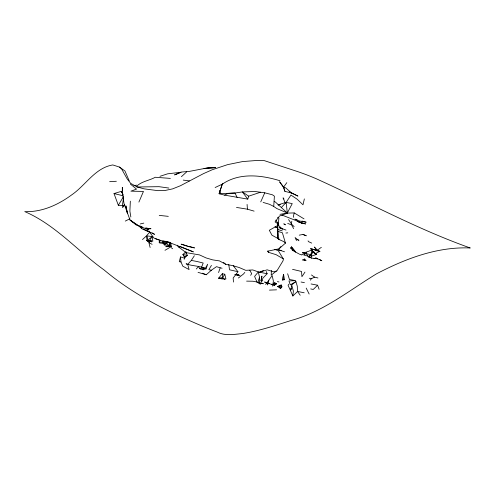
<?xml version="1.0" encoding="UTF-8"?>
<svg xmlns="http://www.w3.org/2000/svg" width="495" height="495" viewBox="0 0 495 495"><rect width="100%" height="100%" fill="white"/><g stroke="black" fill="none" stroke-linecap="round" stroke-linejoin="round"><path stroke-width="0.74" d="M122.271 192.301L122.327 187.401L122.506 191.058M306.164 252.209L306.145 253.52L308.731 256.893L313.217 251.794L312.054 249.932L306.164 252.209L302.464 252.778L305.799 253.564L304.518 254.319L304.524 255.03L307.612 256.113L308.521 256.942L311.776 258.118L317.734 258.848M271.384 270.425L271.211 275.164L276.427 270.994M261.317 283.344L263.359 283.746L261.719 283.066L260.178 284.025L259.318 282.224L259.516 277.2L258.316 271.897L254.603 276.414L257.233 282.534L259.955 283.072M130.346 201.168L129.882 211.198L130.859 217.02M164.024 241.084L163.95 242.531L163.171 243.311L159.644 243.008L159.118 242.055L160.009 240.224M277.967 222.799L277.615 238.299L278.914 239.438L283.845 241.64L285.448 243.132L279.031 248.806L267.566 251.213L268.457 252.308L276.086 254.665L283.406 258.916L283.029 260.797L276.884 270.913L273.723 271.848L267.145 269.806L259.485 272.324L252.778 269.936L245.73 270.332L239.295 267.578L232.706 265.611L225.788 264.342L219.483 260.908L212.714 259.881L206.124 257.938L199.541 254.919L186.046 252.623L178.2 246.677L177.315 245.217M278.128 204.819L286.147 202.393L292.248 203.618L287.323 212.98L276.792 208.544L273.723 206.452L274.397 196.187L272.479 194.82L264.757 192.803L255.148 191.516L242.364 191.918L234.977 193.025L227.929 193.403L224.582 195.135L219.099 193.731L222.224 184.27L222.868 183.657M277.472 227.298L277.732 224.353M163.35 243.429L164.272 244.907L166.413 243.54L166.611 241.374M304.196 292.78L297.569 291.462L292.867 295.979L293.362 291.054L291.685 284.91L295.923 281.575L297.309 286.302L297.421 291.437M291.01 289.173L291.085 288.455L290.775 290.051L291.704 285.825M170.67 242.797L171.301 246.337L169.389 246.652L168.944 245.508L166.413 243.54L166.648 241.442M169.921 245.749L171.301 246.337L165.794 246.689L169.389 246.652L169.921 245.749L170.255 242.841M271.582 284.223L275.616 284.452L274.174 285.299L264.72 282.039L267.393 283.821L269.218 283.623L268.061 283.06M304.493 260.098L304.623 259.027L306.083 260.673L302.327 259.968L304.054 259.262M272.671 286.203L273.382 281.024L272.17 275.567L265.673 284.452M122.327 207.442L123.038 206.922L122.333 205.53L123.521 198.179M261.094 280.764L261.929 276.105L260.952 280.739L262.82 280.844M291.803 221.277L291.338 223.74L288.554 219.557M321.36 247.339L317.246 250.229L319.894 251.336L316.577 252.939L316.169 254.529L312.326 255.81L311.231 256.62L312.011 253.056M304.351 198.903L302.996 204.806L297.124 199.176L290.955 195.079L286.147 202.393L281.339 207.529L275.437 202.078L274.156 201.496M304.017 218.858L294.228 212.93L293.312 216.6L293.758 217.342M184.146 259.287L184.796 258.248L180.508 256.924L179.295 261.676L180.991 262.01L182.791 266.18L189.096 269.583L187.698 264.367L186.108 263.804C192.506 266.285 200.005 265.611 206.038 268.958L207.646 264.231L205.252 268.445L203.197 269.806L199.832 268.711L198.489 266.607L196.292 268.958M283.573 274.453L282.348 279.062L282.478 280.028L284.464 279.712L283.573 274.453L283.616 279.137L282.478 280.028M304.338 260.061L304.623 259.027M267.449 284.941L268.872 280.201M259.516 277.2L257.876 282.478L257.233 282.534M224.582 195.135L247.778 199.12L248.7 196.169L260.525 192.221M280.015 180.774C261.335 174.995 239.302 172.452 222.317 184.152L219.099 193.731L234.977 193.025L237.167 197.474M218.561 272.553L220.207 267.826L222.076 268.216M169.927 242.76L168.944 245.508L164.272 244.907M204.299 267.9L203.197 269.806L201.613 267.17L203.191 263.018L197.01 261.496L191.311 260.413L187.698 264.367M288.56 284.21L288.115 285.349L292.867 295.979M281.791 286.995L281.21 284.984L277.54 286.481L280.529 288.455L281.791 286.995L281.21 284.984L279.409 286.16L277.54 286.481M163.096 240.879L162.558 242.222L163.171 243.311L165.578 243.286L164.977 241.102M138.897 202.09L143.457 191.417L130.897 191.169L136.533 189.109L130.358 184.035M260.747 201.873L264.757 192.803M310.699 255.117L312.054 249.932L313.248 249.369M250.662 275.325L251.664 273.611L249.758 270.258M122.333 205.53L118.324 205.27L123.509 196.595M211.427 265.407L208.847 269.707L211.396 270.227L216.513 266.656L220.207 267.826M224.978 279.656L223.406 278.611L218.536 278.209L222.707 277.509L224.779 274.261L222.342 273.729L218.536 278.209L222.41 279.031L223.406 278.611L222.707 277.509L222.342 273.729M191.311 260.413L194.343 255.767M304.957 272.095L301.919 276.693L301.529 271.458L292.533 269.336M310.34 280.207L311.318 278.747L314.523 277.138L317.945 277.986M123.038 206.922L124.672 204.522M291.264 192.722L297.934 196.076L291.549 193.056L284.91 191.348L283.586 187.141L286.815 182.661M123.67 205.672L124.561 204.491M185.062 252.988L185.891 251.899L187.327 255.401L184.808 257.406L182.896 254.461L185.891 251.899L186.126 253.428M279.031 248.806L280.863 246.529M237.984 271.761L233.176 277.98L233.467 282.063M244.827 272.405L243.534 273.958L238.398 278.004M146.897 235.354L149.663 232.211M266.223 271.52L267.139 273.735L263.062 277.955L260.178 284.025L257.876 282.478L259.318 282.224M186.058 256.138L184.808 257.406L182.896 254.461L187.327 255.401M308.731 256.893L310.922 254.684L302.464 252.778M297.415 239.388L296.412 240.378L295.094 237.526L298.856 240.768L298.634 239.586M319.114 289.297L317.598 285.207L313.23 289.457L310.699 288.925M142.486 239.574L146.582 235.75L147.287 239.141M181.405 176.696L186.708 171.858M211.396 270.227L206.254 274.75L198.056 272.361M238.541 274.663L237.458 275.43L234.704 274.44L236.653 274.267L240.038 275.455L237.458 275.43L236.653 274.267M147.714 241.176L146.842 240.589L149.496 240.397L152.25 236.629L146.842 240.589L149.125 242.296L151.198 240.836L148.166 240.292L146.842 240.589L147.17 235.886L152.25 236.629L152.831 241.176L150.276 241.034L151.847 241.832L149.781 241.504M136.484 186.343C141.799 181.201 149.131 180.663 155.294 177.266L170.373 178.398M275.616 284.452L274.174 285.299L273.568 284.105L276.21 283.994L276.148 283.53L274.756 282.849L273.828 283.159L276.21 283.994L274.756 282.849M295.923 281.575L290.287 284.879L288.981 280.925L295.657 280.628L289.47 279.496M164.99 250.297L169.036 247.946L170.014 246.708L172.637 248.775M166.413 243.54L169.086 242.105M125.291 221.086L129.931 218.747M259.485 272.324L263.439 270.449M215.133 187.525L222.317 184.152M159.965 176.313L167.626 173.819L181.065 172.254L174.587 174.896L181.312 172.043L189.418 171.381L209.36 167.539L215.572 167.638L204.138 168.455L215.572 167.638M118.324 205.27L114.017 193.564L121.355 191.355L123.156 194.653M278.116 205.023L280.294 204.478M133.755 185.774L136.527 185.118M140.314 223.938L143.81 223.109M150.276 241.034L151.198 240.836M299.24 235.162L302.971 234.432L306.287 235.787L303.058 234.5M280.003 214.347L287.23 213.073M285.943 233.04L287.774 232.823M109.649 181.684L116.362 181.269M201.187 268.649L199.832 268.711L201.211 268.766M269.447 290.113L276.575 289.822M294.228 212.93L287.576 213.091L279.471 216.049L275.078 221.915L278.345 224.018L277.386 225.689L269.311 230.28L271.959 235.212L277.615 238.299L277.447 230.237M136.917 186.992L159.019 186.683L168.882 188.063M313.978 258.353L315.216 258.359M246.603 281.129L252.964 281.234L256.992 281.995M203.965 268.878L206.038 268.958M159.118 242.055L162.558 242.222L165.578 243.286M312.475 248.966L310.415 248.787L317.134 250.222L314.35 247.03L317.159 250.21M168.3 216.358L159.235 215.387M183.268 180.106L189.406 180.916M236.486 207.43L247.432 209.187L254.108 211.136M169.797 242.426L160.343 240.434L154.056 238.132L148.915 231.375M273.828 283.159L276.148 283.53M293.665 250.309L292.143 250.062L298.596 253.712M317.598 285.207L311.077 283.963M267.139 273.735L258.959 272.071M314.764 250.408L319.894 251.336M301.078 282.02L304.413 282.657M277.392 281.649L279.007 281.958M302.018 254.541L304.524 255.03M114.017 193.564L123.175 195.803M309.251 278.221L311.318 278.747M297 219.731L294.884 219.155L299.425 220.98L306.164 222.199L301.931 221.055M267.529 283.152L269.218 283.623M187.475 245.941L181.127 244.165L187.853 246.448L194.535 247.915L188.892 246.337M263.123 202.424L269.49 204.293L273.723 206.452M277.256 231.233L282.385 232.73L285.448 243.132M287.7 223.406L291.549 224.891L293.646 228.647M281.179 250.606L277.893 249.585L284.526 251.806M201.613 267.17L205.252 268.445M160.473 240.452L155.492 238.701M119.536 167.1L112.786 164.946C95.046 167.836 85.573 185.476 71.596 194.95L70.946 195.432C57.606 205.103 41.524 212.312 24.75 211.6C55.236 224.668 77.387 250.773 103.975 269.874L104.086 269.961C130.166 291.864 160.374 307.977 191.485 321.459C199.999 325.221 208.587 328.816 217.293 332.102C225.095 336.093 234.042 334.354 242.389 333.562C259.052 331.037 275.059 325.531 291.085 320.494C323.031 311.856 348.857 290.645 376.596 273.785C405.374 258.743 437.271 246.529 470.25 247.976C417.174 229.148 367.63 202.034 316.447 178.831A482.817 333.246 -86.7 0 0 296.988 171.375L264.231 160.609L257.091 160.448L242.525 161.587L227.589 164.643L212.244 169.748L203.513 173.615L180.415 185.749L172.631 188.867L165.151 190.464L157.942 190.662L143.958 188.824L137.152 186.949L130.686 183.373L127.153 178.862L121.578 168.894L119.536 167.1L124.963 171.004L129.226 180.892M275.622 227.149L277.701 227.811L274.997 226.698M277.59 229.395L282.249 230.893M299.97 222.125L281.946 215.053M301.381 222.589L305.613 223.969L298.986 222.206L297.149 221.203L302.334 223.418L299.741 221.995M180.267 246.529L193.359 251.887L167.267 241.696M283.586 187.141L285.739 187.859L291.549 193.056L289.13 191.417M314.504 249.313L317.134 250.222M274.614 283.437L276.21 283.994M274.651 249.387L278.27 250.674L283.239 258.792M299.085 254.003L301.832 254.993M285.999 230.07L279.397 227.657L282.664 229.29L277.287 224.297M317.035 258.415L315.587 257.876L321.824 260.729L319.82 259.658M202.436 273.203L206.254 274.75M264.72 282.039L266.966 282.998M178.2 246.677L179.549 247.259M311.726 243.107L308.527 241.665L308.045 240.873M277.627 217.33L278.908 217.924L278.345 224.018L275.845 220.133M152.12 244.295L148.927 242.804L150.127 247.512M145.654 228.275L149.051 229.94L136.088 224.909L130.061 220.077L124.035 203.711L122.649 193.99L121.355 191.355M309.752 257.122L311.776 258.118M143.309 228.931L154.539 234.333L152.12 232.91M139.998 225.906L142.566 227.434L141.409 226.469M248.7 196.169L242.364 191.918L247.778 199.12M147.25 230.88L148.5 231.728L142.084 228.888L138.303 225.534M283.616 279.137L284.464 279.712M311.466 274.96L314.523 277.138M312.32 251.633L316.169 254.529L313.595 251.46M139.287 225.98L142.016 228.232M223.493 262.406L225.788 264.342M291.536 248.688L290.454 247.729L292.285 249.82M292.619 249.647L295.336 252.054M281.339 207.529L287.323 212.98L286.147 202.393M313.217 251.794L316.169 254.529M291.209 223.783L294.135 226.654M283.957 198.984L283.047 197.827L285.374 203.222M284.031 187.494L279.613 181.801L283.685 187.735L284.91 191.348M233.275 265.673L237.903 271.693L229.538 269.794L228.746 264.454M297.569 291.462L300.211 295.274M222.707 277.509L223.449 278.889L225.918 278.92L224.779 274.261M310.569 255.296L311.231 256.62M306.201 288.096L309.152 294.042M148.166 240.292L149.125 242.296M219.557 190.754L220.764 193.378M267.906 250.996L268.457 252.308M278.394 238.002L278.914 239.438L277.404 228.034M287.638 273.754L289.334 279.131M180.508 256.924L180.991 262.01M247.085 204.41L247.432 209.187M281.896 286.729L280.529 288.455L279.409 286.16L281.896 286.729M150.851 228.752L145.747 228.077L150.851 228.752M285.324 224.786L283.913 223.913L285.324 224.786M135.333 223.653L130.061 220.077L138.414 225.745L135.333 223.653M295.478 251.825L291.394 246.826L295.478 251.825M127.209 212.336L125.885 205.84L127.481 213.555L127.209 212.336"/></g></svg>
